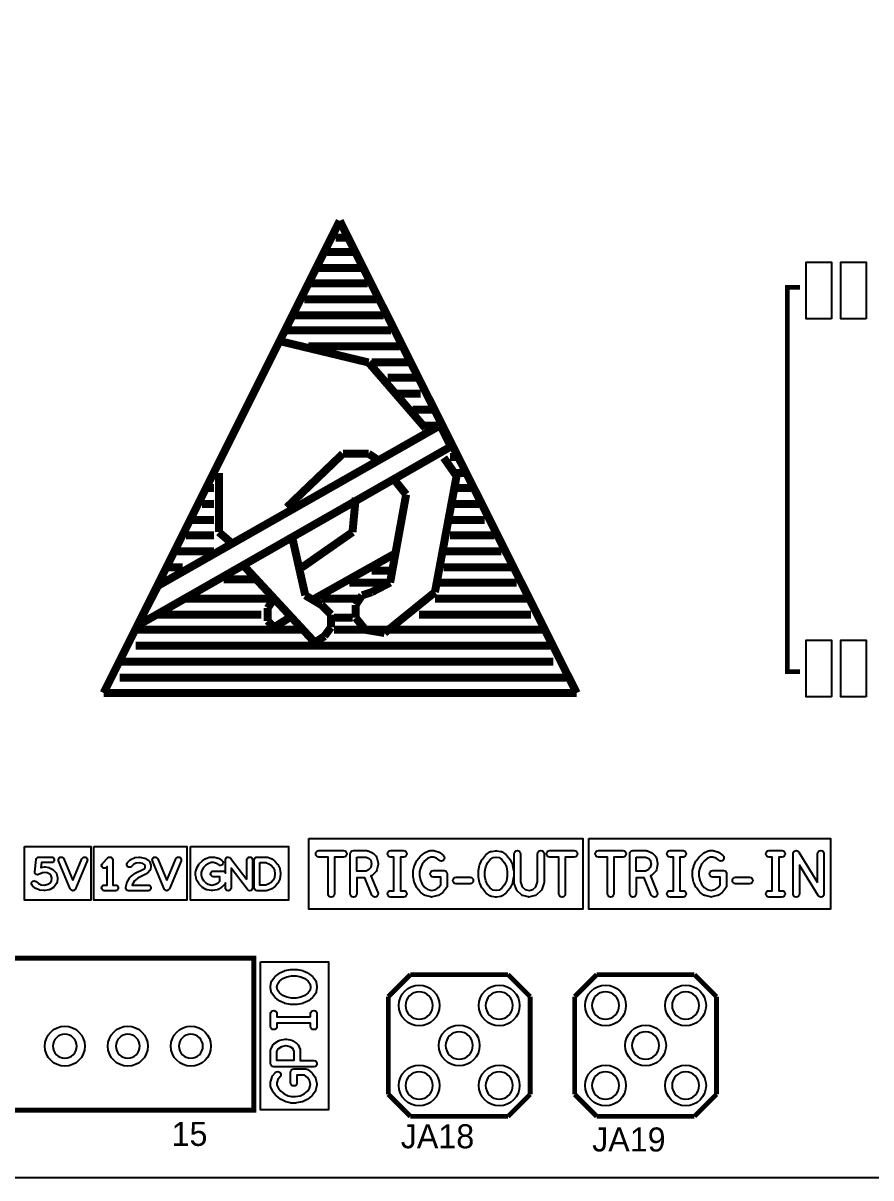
# Model space of a CAD drawing. Extents: x 0 to 260, y 0 to 180.
# Drawn here: x 44.41 to 71.31, y 0 to 36.65 of the extents above; entities that cross this region are included whole.
import ezdxf

# ---------------------------------------------------------------- set-up
doc = ezdxf.new("R2010")
doc.units = 0
for name, color, linetype in [('BG_DRILLHOLE', 193, 'CONTINUOUS'), ('BG_OUTLINE', 253, 'CONTINUOUS'), ('BG_SILKSCREEN_TOP', 6, 'CONTINUOUS'), ('PG_SILKSCREEN_TOP', 254, 'CONTINUOUS'), ('PIN_TOP', 96, 'CONTINUOUS'), ('RD_SILKSCREEN_TOP', 85, 'CONTINUOUS')]:
    doc.layers.add(name, color=color, linetype=linetype)

msp = doc.modelspace()

# ---------------------------------------------------------------- linework, layer by layer
at = {"layer": 'BG_DRILLHOLE'}
for points in [[(57.41162, 5.472684, 1), (56.54802, 5.472684, 1)], [(59.95162, 5.472684, 1), (59.08802, 5.472684, 1)], [(63.326518, 5.472684, 1), (62.462918, 5.472684, 1)], [(65.866518, 5.472684, 1), (65.002918, 5.472684, 1)], [(46.11624, 4.18084, 1), (45.35424, 4.18084, 1)], [(48.11522, 4.18084, 1), (47.35322, 4.18084, 1)], [(50.11674, 4.18084, 1), (49.35474, 4.18084, 1)], [(58.68162, 4.202938, 1), (57.81802, 4.202938, 1)], [(64.596518, 4.202938, 1), (63.732918, 4.202938, 1)], [(57.41162, 2.932938, 1), (56.54802, 2.932938, 1)], [(59.95162, 2.932938, 1), (59.08802, 2.932938, 1)], [(63.326518, 2.932938, 1), (62.462918, 2.932938, 1)], [(65.866518, 2.932938, 1), (65.002918, 2.932938, 1)]]:
    msp.add_lwpolyline(points, format="xyb", close=True, dxfattribs=at)
at = {"layer": 'BG_OUTLINE'}
msp.add_lwpolyline([(0, 180.34), (254, 180.34), (254, 0), (0, 0)], close=True, dxfattribs=at)
at = {"layer": 'BG_SILKSCREEN_TOP', "const_width": 0.254}
for points in [[(46.9646, 15.3924), (54.4576, 30.3784)], [(54.4576, 30.3784), (61.976, 15.3924)], [(54.6608, 29.845), (54.3306, 29.845)], [(54.8894, 29.3878), (54.0512, 29.3878)], [(55.1688, 28.8798), (53.7718, 28.8798)], [(55.3466, 28.3972), (53.5178, 28.3972)], [(55.6514, 27.8892), (53.34, 27.8892)], [(55.8546, 27.3812), (53.0352, 27.3812)], [(56.0832, 26.8986), (52.7812, 26.8986)], [(52.6288, 26.543), (55.372, 25.8826)], [(56.3626, 26.3906), (53.467, 26.3906)], [(55.372, 25.8826), (57.1754, 23.7998)], [(56.642, 25.8826), (55.4736, 25.8826)], [(56.9468, 25.4), (55.9816, 25.4)], [(57.023, 24.892), (56.261, 24.892)], [(57.4294, 24.384), (56.769, 24.384)], [(57.5818, 23.8506), (48.6918, 18.796)], [(57.5818, 23.876), (57.1754, 23.876)], [(57.1754, 23.7998), (57.277, 23.6982)], [(57.9882, 23.2156), (57.658, 23.876)], [(48.0314, 17.526), (57.9882, 23.2156)], [(52.7812, 21.2852), (54.5592, 22.987)], [(54.5592, 22.987), (55.372, 22.987)], [(55.372, 22.987), (55.6768, 22.7838)], [(57.7596, 22.86), (58.166, 22.2758)], [(58.1914, 22.8854), (57.9628, 22.8854)], [(50.6222, 20.4978), (50.6222, 22.3774)], [(58.166, 22.2758), (57.4802, 18.5928)], [(58.42, 22.3774), (58.166, 22.3774)], [(50.4698, 21.8948), (50.292, 21.8948)], [(56.5658, 21.6916), (56.1594, 22.1996)], [(58.6232, 21.8948), (58.166, 21.8948)], [(54.9656, 21.59), (54.864, 20.4978)], [(56.0578, 18.8976), (56.5658, 21.6916)], [(50.4698, 21.3868), (50.0888, 21.3868)], [(58.8772, 21.3868), (57.9628, 21.3868)], [(50.4698, 20.8788), (49.784, 20.8788)], [(59.055, 20.8788), (57.9628, 20.8788)], [(50.9778, 20.193), (50.6222, 20.4978)], [(54.864, 20.4978), (53.2638, 19.3802)], [(49.5808, 20.3962), (50.4698, 20.3962)], [(52.959, 20.2946), (53.3654, 18.4912)], [(59.3598, 20.3962), (57.9628, 20.3962)], [(50.4698, 19.8882), (49.3014, 19.8882)], [(56.1594, 19.7866), (53.6702, 18.3896)], [(59.5884, 19.8882), (57.7596, 19.8882)], [(49.4792, 19.3802), (48.9712, 19.3802)], [(53.6702, 16.9926), (51.4604, 19.3802)], [(59.8932, 19.3802), (57.7596, 19.3802)], [(51.7652, 18.9992), (50.7746, 18.9992)], [(56.0578, 19.2786), (55.4736, 19.2786)], [(48.6918, 18.796), (48.0314, 17.526)], [(56.0578, 18.8976), (54.7624, 18.8976)], [(55.1688, 18.4912), (55.4736, 18.5928)], [(55.4736, 18.5928), (56.0578, 18.8976)], [(57.4802, 18.5928), (55.88, 17.2974)], [(60.071, 18.8976), (57.5818, 18.8976)], [(52.2732, 18.3896), (49.5808, 18.3896)], [(51.9684, 18.3896), (49.9618, 18.3896)], [(52.1716, 18.0848), (52.3748, 18.3896)], [(53.3654, 18.4912), (53.8734, 18.1864)], [(55.0672, 18.3896), (53.8734, 18.3896)], [(54.9656, 18.1864), (55.1688, 18.4912)], [(60.4774, 18.3896), (57.4802, 18.3896)], [(51.9684, 17.8816), (48.6664, 17.8816)], [(52.1716, 17.6784), (52.1716, 18.0848)], [(53.8734, 18.1864), (54.1782, 17.8816)], [(54.1782, 17.8816), (54.1782, 17.4752)], [(54.9656, 17.78), (54.9656, 18.1864)], [(60.5282, 17.8816), (56.9722, 17.8816)], [(52.3748, 17.4752), (52.1716, 17.6784)], [(52.8574, 17.78), (52.3748, 17.4752)], [(54.1782, 17.4752), (53.975, 17.1958)], [(54.864, 17.78), (54.2798, 17.78)], [(55.2704, 17.399), (54.9656, 17.78)], [(53.2638, 17.399), (47.9806, 17.399)], [(53.975, 17.1958), (53.6702, 16.9926)], [(56.4642, 17.399), (54.2798, 17.399)], [(55.88, 17.2974), (55.2704, 17.399)], [(60.96, 17.399), (55.9816, 17.399)], [(61.1378, 16.891), (47.9806, 16.891)], [(61.2394, 16.383), (47.4726, 16.383)], [(61.6458, 15.875), (47.4726, 15.875)], [(61.976, 15.3924), (46.9646, 15.3924)]]:
    msp.add_lwpolyline(points, dxfattribs=at)
at = {"layer": 'BG_SILKSCREEN_TOP'}
for points in [[(53.4797, 10.77214), (62.17412, 10.77214), (62.17412, 8.52932), (53.4797, 8.52932)], [(62.36462, 10.77214), (70.0278, 10.77214), (70.0278, 8.52932), (62.36462, 8.52932)], [(44.45, 10.5156), (46.5582, 10.5156), (46.5582, 8.8138), (44.45, 8.8138)], [(46.65218, 10.5156), (49.6062, 10.5156), (49.6062, 8.8138), (46.65218, 8.8138)], [(49.7205, 10.5156), (52.832, 10.5156), (52.832, 8.8138), (49.7205, 8.8138)], [(51.925982, 10.006076), (52.117244, 10.006076), (52.211224, 9.97077), (52.28082, 9.924542), (52.341526, 9.851644), (52.3875, 9.770872), (52.399438, 9.650476), (52.3875, 9.53008), (52.341526, 9.449308), (52.28082, 9.37641), (52.211224, 9.330182), (52.117244, 9.294876), (51.925982, 9.294876)], [(54.997858, 10.183876), (55.296816, 10.183876), (55.395876, 10.137648), (55.445914, 10.087356), (55.46979, 9.967976), (55.445914, 9.84758), (55.37581, 9.774936), (55.294022, 9.730994), (54.997858, 9.730994)], [(59.324748, 10.16762), (59.42076, 10.182606), (59.516772, 10.16762), (59.604148, 10.105136), (59.689238, 9.998964), (59.746896, 9.87298), (59.77636, 9.725152), (59.77636, 9.5758), (59.746896, 9.427972), (59.689238, 9.301988), (59.604148, 9.195816), (59.516772, 9.133332), (59.42076, 9.118346), (59.324748, 9.133332), (59.237372, 9.195816), (59.152282, 9.301988), (59.094624, 9.427972), (59.06516, 9.5758), (59.06516, 9.725152), (59.094624, 9.87298), (59.152282, 9.998964), (59.237372, 10.105136)], [(63.864998, 10.183876), (64.163956, 10.183876), (64.263016, 10.137648), (64.313054, 10.087356), (64.33693, 9.967976), (64.313054, 9.84758), (64.24295, 9.774936), (64.161162, 9.730994), (63.864998, 9.730994)], [(51.943, 6.858), (54.102, 6.858), (54.102, 2.159), (51.943, 2.159)], [(52.924964, 6.4135), (53.074316, 6.4135), (53.222144, 6.384036), (53.348128, 6.326378), (53.4543, 6.241288), (53.516784, 6.153912), (53.53177, 6.0579), (53.516784, 5.961888), (53.4543, 5.874512), (53.348128, 5.789422), (53.222144, 5.731764), (53.074316, 5.7023), (52.924964, 5.7023), (52.777136, 5.731764), (52.651152, 5.789422), (52.54498, 5.874512), (52.482496, 5.961888), (52.46751, 6.0579), (52.482496, 6.153912), (52.54498, 6.241288), (52.651152, 6.326378), (52.777136, 6.384036)], [(52.616608, 4.174236), (52.74564, 4.19989), (52.875434, 4.173982), (52.960016, 4.117594), (53.003958, 4.012438), (53.003958, 3.727958), (52.46624, 3.727958), (52.46624, 4.010152), (52.508404, 4.100068)]]:
    msp.add_lwpolyline(points, close=True, dxfattribs=at)
for points in [[(53.798978, 10.183876, -1), (53.798978, 10.387076), (54.577742, 10.387076, -1), (54.577742, 10.183876), (54.28996, 10.183876), (54.28996, 9.015476, -1), (54.08676, 9.015476), (54.08676, 10.183876)], [(54.794658, 10.285476, -0.414214), (54.896258, 10.387076), (55.319422, 10.387076, -0.110402), (55.362602, 10.377424), (55.498238, 10.313924, -0.086811), (55.52694, 10.293858), (55.611522, 10.209276, -0.148314), (55.639208, 10.157206), (55.67299, 9.987788, -0.049144), (55.675022, 9.967976, -0.049144), (55.67299, 9.948164), (55.639208, 9.778746, -0.143304), (55.612792, 9.7282), (55.511192, 9.622536, -0.078487), (55.486046, 9.603232), (55.448454, 9.583166), (55.667402, 9.054338, -0.098341), (55.675022, 9.015476, -0.414214), (55.573422, 8.913876, -0.303116), (55.479442, 8.976614), (55.251604, 9.527794), (54.997858, 9.527794), (54.997858, 9.015476, -1), (54.794658, 9.015476)], [(56.07812, 10.183876, -1), (56.07812, 10.387076), (56.48452, 10.387076, -1), (56.48452, 10.183876), (56.38292, 10.183876), (56.38292, 9.117076), (56.48452, 9.117076, -1), (56.48452, 8.913876), (56.07812, 8.913876, -1), (56.07812, 9.117076), (56.17972, 9.117076), (56.17972, 10.183876)], [(57.28462, 10.377424, -0.110402), (57.3278, 10.387076), (57.446418, 10.387076, -0.076242), (57.476898, 10.382504), (57.61228, 10.340086, -0.097985), (57.646824, 10.321036), (57.748424, 10.236454, -0.222878), (57.785, 10.158476, -0.414214), (57.6834, 10.056876, -0.176013), (57.618376, 10.080498), (57.53227, 10.152126), (57.430924, 10.183876), (57.350406, 10.183876), (57.247282, 10.135616), (57.163716, 10.065766), (57.07634, 9.9568), (57.017412, 9.827514), (56.989218, 9.72185), (56.989218, 9.596882), (57.018682, 9.449054), (57.07634, 9.32307), (57.16143, 9.216898), (57.252616, 9.151874), (57.3786, 9.120124), (57.504584, 9.151874), (57.59577, 9.216898), (57.666382, 9.305036), (57.666382, 9.548876), (57.4294, 9.548876, -1), (57.4294, 9.752076), (57.767982, 9.752076, -0.414214), (57.869582, 9.650476), (57.869582, 9.269476, -0.170862), (57.84723, 9.205976), (57.74563, 9.078976, -0.068418), (57.725564, 9.059926), (57.6072, 8.975344, -0.094527), (57.572656, 8.959342), (57.403238, 8.916924, -0.061321), (57.3786, 8.913876, -0.061321), (57.353962, 8.916924), (57.184544, 8.959342, -0.094527), (57.15, 8.975344), (57.031636, 9.059926, -0.068418), (57.01157, 9.078976), (56.90997, 9.205976, -0.061425), (56.896762, 9.227058), (56.828944, 9.37514, -0.058502), (56.821832, 9.397746), (56.78805, 9.567164, -0.049144), (56.786018, 9.586976), (56.786018, 9.735058, -0.065123), (56.78932, 9.76122), (56.823102, 9.88822, -0.041972), (56.828944, 9.904222), (56.896762, 10.052558, -0.061989), (56.90997, 10.073894), (57.01157, 10.200894, -0.050086), (57.025794, 10.215372), (57.127394, 10.299954, -0.064082), (57.149238, 10.313924)], [(59.26963, 10.364724), (59.405012, 10.385806, -0.038943), (59.42076, 10.387076, -0.038943), (59.436508, 10.385806), (59.57189, 10.364724, -0.117093), (59.615324, 10.346944), (59.733942, 10.262108, -0.068418), (59.754008, 10.243058), (59.855608, 10.116058, -0.061425), (59.868816, 10.094976), (59.936634, 9.946894, -0.058502), (59.943746, 9.924288), (59.977528, 9.75487, -0.049144), (59.97956, 9.735058), (59.97956, 9.565894, -0.049144), (59.977528, 9.546082), (59.943746, 9.376664, -0.058502), (59.936634, 9.354058), (59.868816, 9.205976, -0.061425), (59.855608, 9.184894), (59.754008, 9.057894, -0.068418), (59.733942, 9.038844), (59.615324, 8.954008, -0.117093), (59.57189, 8.936228), (59.436508, 8.915146, -0.038943), (59.42076, 8.913876, -0.038943), (59.405012, 8.915146), (59.26963, 8.936228, -0.117093), (59.226196, 8.954008), (59.107578, 9.038844, -0.068418), (59.087512, 9.057894), (58.985912, 9.184894, -0.061425), (58.972704, 9.205976), (58.904886, 9.354058, -0.058502), (58.897774, 9.376664), (58.863992, 9.546082, -0.049144), (58.86196, 9.565894), (58.86196, 9.735058, -0.049144), (58.863992, 9.75487), (58.897774, 9.924288, -0.058502), (58.904886, 9.946894), (58.972704, 10.094976, -0.061425), (58.985912, 10.116058), (59.087512, 10.243058, -0.068418), (59.107578, 10.262108), (59.226196, 10.346944, -0.117093)], [(60.738258, 9.39292), (60.738258, 10.285476, -1), (60.941458, 10.285476), (60.941458, 9.375394, -0.085586), (60.935616, 9.341358), (60.867798, 9.150858, -0.119511), (60.841636, 9.110726), (60.706254, 8.983726, -0.127867), (60.661296, 8.959342), (60.491878, 8.916924, -0.061321), (60.46724, 8.913876, -0.061321), (60.442602, 8.916924), (60.273184, 8.959342, -0.127867), (60.228226, 8.983726), (60.092844, 9.110726, -0.119511), (60.066682, 9.150858), (59.998864, 9.341358, -0.085586), (59.993022, 9.375394), (59.993022, 10.285476, -1), (60.196222, 10.285476), (60.196222, 9.39292), (60.249816, 9.242044), (60.348114, 9.150096), (60.46724, 9.120124), (60.586366, 9.150096), (60.684664, 9.242044)], [(61.124338, 10.183876, -1), (61.124338, 10.387076), (61.903102, 10.387076, -1), (61.903102, 10.183876), (61.61532, 10.183876), (61.61532, 9.015476, -1), (61.41212, 9.015476), (61.41212, 10.183876)], [(62.666118, 10.183876, -1), (62.666118, 10.387076), (63.444882, 10.387076, -1), (63.444882, 10.183876), (63.1571, 10.183876), (63.1571, 9.015476, -1), (62.9539, 9.015476), (62.9539, 10.183876)], [(63.661798, 10.285476, -0.414214), (63.763398, 10.387076), (64.186562, 10.387076, -0.110402), (64.229742, 10.377424), (64.365378, 10.313924, -0.086811), (64.39408, 10.293858), (64.478662, 10.209276, -0.148314), (64.506348, 10.157206), (64.54013, 9.987788, -0.049144), (64.542162, 9.967976, -0.049144), (64.54013, 9.948164), (64.506348, 9.778746, -0.143304), (64.479932, 9.7282), (64.378332, 9.622536, -0.078487), (64.353186, 9.603232), (64.315594, 9.583166), (64.534542, 9.054338, -0.098341), (64.542162, 9.015476, -0.414214), (64.440562, 8.913876, -0.303116), (64.346582, 8.976614), (64.118744, 9.527794), (63.864998, 9.527794), (63.864998, 9.015476, -1), (63.661798, 9.015476)], [(64.94526, 10.183876, -1), (64.94526, 10.387076), (65.35166, 10.387076, -1), (65.35166, 10.183876), (65.25006, 10.183876), (65.25006, 9.117076), (65.35166, 9.117076, -1), (65.35166, 8.913876), (64.94526, 8.913876, -1), (64.94526, 9.117076), (65.04686, 9.117076), (65.04686, 10.183876)], [(66.15176, 10.377424, -0.110402), (66.19494, 10.387076), (66.313558, 10.387076, -0.076242), (66.344038, 10.382504), (66.47942, 10.340086, -0.097985), (66.513964, 10.321036), (66.615564, 10.236454, -0.222878), (66.65214, 10.158476, -0.414214), (66.55054, 10.056876, -0.176013), (66.485516, 10.080498), (66.39941, 10.152126), (66.298064, 10.183876), (66.217546, 10.183876), (66.114422, 10.135616), (66.030856, 10.065766), (65.94348, 9.9568), (65.884552, 9.827514), (65.856358, 9.72185), (65.856358, 9.596882), (65.885822, 9.449054), (65.94348, 9.32307), (66.02857, 9.216898), (66.119756, 9.151874), (66.24574, 9.120124), (66.371724, 9.151874), (66.46291, 9.216898), (66.533522, 9.305036), (66.533522, 9.548876), (66.29654, 9.548876, -1), (66.29654, 9.752076), (66.635122, 9.752076, -0.414214), (66.736722, 9.650476), (66.736722, 9.269476, -0.170862), (66.71437, 9.205976), (66.61277, 9.078976, -0.068418), (66.592704, 9.059926), (66.47434, 8.975344, -0.094527), (66.439796, 8.959342), (66.270378, 8.916924, -0.061321), (66.24574, 8.913876, -0.061321), (66.221102, 8.916924), (66.051684, 8.959342, -0.094527), (66.01714, 8.975344), (65.898776, 9.059926, -0.068418), (65.87871, 9.078976), (65.77711, 9.205976, -0.061425), (65.763902, 9.227058), (65.696084, 9.37514, -0.058502), (65.688972, 9.397746), (65.65519, 9.567164, -0.049144), (65.653158, 9.586976), (65.653158, 9.735058, -0.065123), (65.65646, 9.76122), (65.690242, 9.88822, -0.041972), (65.696084, 9.904222), (65.763902, 10.052558, -0.061989), (65.77711, 10.073894), (65.87871, 10.200894, -0.050086), (65.892934, 10.215372), (65.994534, 10.299954, -0.064082), (66.016378, 10.313924)], [(68.0847, 10.183876, -1), (68.0847, 10.387076), (68.4911, 10.387076, -1), (68.4911, 10.183876), (68.3895, 10.183876), (68.3895, 9.117076), (68.4911, 9.117076, -1), (68.4911, 8.913876), (68.0847, 8.913876, -1), (68.0847, 9.117076), (68.1863, 9.117076), (68.1863, 10.183876)], [(69.622162, 9.375648), (69.622162, 10.285476, -1), (69.825362, 10.285476), (69.825362, 9.015476, -0.414214), (69.723762, 8.913876, -0.260983), (69.637148, 8.96239), (69.046598, 9.925304), (69.046598, 9.015476, -1), (68.843398, 9.015476), (68.843398, 10.285476, -0.414214), (68.944998, 10.387076, -0.260983), (69.031612, 10.338562)], [(44.82338, 10.105136, -0.380811), (44.911772, 10.183876), (45.311822, 10.183876, -1), (45.311822, 10.006076), (44.99102, 10.006076), (44.973494, 9.853676, -0.042686), (44.988226, 9.857232), (45.091858, 9.871964, -0.035088), (45.104304, 9.872726, -0.035088), (45.11675, 9.871964), (45.220636, 9.857232, -0.095212), (45.252386, 9.84631), (45.356018, 9.786874, -0.065986), (45.37456, 9.77265), (45.448728, 9.698736, -0.137169), (45.47235, 9.65708), (45.501814, 9.538462, -0.060627), (45.504354, 9.517126, -0.030834), (45.503592, 9.506204), (45.48886, 9.387586, -0.125138), (45.473112, 9.346692), (45.398944, 9.24306, -0.10788), (45.37075, 9.21766), (45.267118, 9.158478, -0.075461), (45.242226, 9.148826), (45.108876, 9.119108, -0.054723), (45.089572, 9.117076, -0.027198), (45.07992, 9.117584), (44.94657, 9.132316, -0.074182), (44.92117, 9.13892), (44.817538, 9.18337, -0.07251), (44.795694, 9.196832), (44.706794, 9.271, -0.222596), (44.67479, 9.339326, -0.414214), (44.76369, 9.428226, -0.175251), (44.820586, 9.407652), (44.89958, 9.341866), (44.979082, 9.307576), (45.084746, 9.295892), (45.19041, 9.319514), (45.265594, 9.36244), (45.315378, 9.431782), (45.325284, 9.511792), (45.305726, 9.590278), (45.257466, 9.638284), (45.178726, 9.683496), (45.104304, 9.69391), (45.025564, 9.682734), (44.90339, 9.628378, -0.104481), (44.867322, 9.620758, -0.414214), (44.778422, 9.709658, -0.028619), (44.77893, 9.719818)], [(45.991272, 9.437116), (46.279562, 10.129266, -0.302386), (46.361604, 10.183876, -0.414214), (46.450504, 10.094976, -0.09902), (46.443646, 10.060686), (46.073314, 9.171686, -0.302386), (45.991272, 9.117076, -0.302386), (45.90923, 9.171686), (45.538898, 10.060686, -0.09902), (45.53204, 10.094976, -0.414214), (45.62094, 10.183876, -0.302386), (45.702982, 10.129266)], [(46.92523, 9.979914), (47.10303, 10.157714, -0.198914), (47.165768, 10.183876, -0.414214), (47.254668, 10.094976), (47.254668, 9.294876), (47.343568, 9.294876, -1), (47.343568, 9.117076), (46.987968, 9.117076, -1), (46.987968, 9.294876), (47.076868, 9.294876), (47.076868, 9.880346), (47.050706, 9.854438, -0.198914), (46.987968, 9.828276, -0.414214), (46.899068, 9.917176, -0.198914)], [(47.967646, 10.168382), (48.086264, 10.183114, -0.030834), (48.097186, 10.183876, -0.04967), (48.114712, 10.182098), (48.262794, 10.15238, -0.105478), (48.29683, 10.137648), (48.400462, 10.063734, -0.158614), (48.433228, 10.019538), (48.462946, 9.930638, -0.080555), (48.467518, 9.902444, -0.040959), (48.466248, 9.887966), (48.451516, 9.799066, -0.128769), (48.433228, 9.757918), (48.373792, 9.68375, -0.107872), (48.344328, 9.659874), (48.056038, 9.515856), (47.942754, 9.427464), (47.869602, 9.305798), (47.867316, 9.294876), (48.378618, 9.294876, -1), (48.378618, 9.117076), (47.756318, 9.117076, -0.414214), (47.667418, 9.205976, -0.054723), (47.66945, 9.22528), (47.699168, 9.35863, -0.080613), (47.709836, 9.385046), (47.798736, 9.533128, -0.092394), (47.820326, 9.557512), (47.953676, 9.661398, -0.049259), (47.968408, 9.670796), (48.2473, 9.810242), (48.280066, 9.850882), (48.287178, 9.895078), (48.273716, 9.935718), (48.2092, 9.981946), (48.093884, 10.00506), (48.001936, 9.99363), (47.925736, 9.960864), (47.848774, 9.884156, -0.198914), (47.786036, 9.857994, -0.414214), (47.697136, 9.946894, -0.198914), (47.723298, 10.009632), (47.812198, 10.098532, -0.09542), (47.839884, 10.117582), (47.943516, 10.162032, -0.070518)], [(48.969168, 9.437116), (49.257458, 10.129266, -0.302386), (49.3395, 10.183876, -0.414214), (49.4284, 10.094976, -0.09902), (49.421542, 10.060686), (49.05121, 9.171686, -0.302386), (48.969168, 9.117076, -0.302386), (48.887126, 9.171686), (48.516794, 10.060686, -0.09902), (48.509936, 10.094976, -0.414214), (48.598836, 10.183876, -0.302386), (48.680878, 10.129266)], [(51.513232, 9.468104), (51.513232, 10.094976, -1), (51.691032, 10.094976), (51.691032, 9.205976, -0.414214), (51.602132, 9.117076, -0.233023), (51.53152, 9.151874), (51.009296, 9.832848), (51.009296, 9.205976, -1), (50.831496, 9.205976), (50.831496, 9.36371, -0.140302), (50.80762, 9.321038), (50.71872, 9.232138, -0.067108), (50.699924, 9.21766), (50.596038, 9.158478, -0.07987), (50.569622, 9.148572), (50.42154, 9.118854, -0.04967), (50.404014, 9.117076, -0.04967), (50.386488, 9.118854), (50.238406, 9.148572, -0.07987), (50.21199, 9.158478), (50.108104, 9.21766, -0.067108), (50.089308, 9.232138), (50.000408, 9.321038, -0.066491), (49.98593, 9.33958), (49.926748, 9.443212, -0.068852), (49.917604, 9.465818), (49.887886, 9.584436, -0.061323), (49.885346, 9.606026), (49.885346, 9.709658, -0.080555), (49.889918, 9.737852), (49.919636, 9.826752, -0.048715), (49.926748, 9.8425), (49.98593, 9.946386, -0.067108), (50.000408, 9.965182), (50.089308, 10.054082, -0.049391), (50.10277, 10.065258), (50.19167, 10.12444, -0.057374), (50.209704, 10.133838), (50.328322, 10.178288, -0.089934), (50.359564, 10.183876), (50.463196, 10.183876, -0.061323), (50.484786, 10.181336), (50.603404, 10.151618, -0.08597), (50.63109, 10.139172), (50.71999, 10.07999, -0.251136), (50.759614, 10.006076, -0.414214), (50.670714, 9.917176, -0.148069), (50.621438, 9.932162), (50.545238, 9.982708), (50.452274, 10.006076), (50.375566, 10.006076), (50.281586, 9.97077), (50.208688, 9.922256), (50.13452, 9.848088), (50.085498, 9.762236), (50.063146, 9.69518), (50.063146, 9.616948), (50.087276, 9.520936), (50.13452, 9.438132), (50.206402, 9.36625), (50.287428, 9.320022), (50.404014, 9.296654), (50.5206, 9.320022), (50.601626, 9.36625), (50.655982, 9.420606), (50.655982, 9.561576), (50.448464, 9.561576, -1), (50.448464, 9.739376), (50.744882, 9.739376, -0.34897), (50.831496, 9.670542), (50.831496, 10.094976, -0.414214), (50.920396, 10.183876, -0.233023), (50.991008, 10.149078)], [(51.748182, 10.094976, -0.414214), (51.837082, 10.183876), (52.133246, 10.183876, -0.089934), (52.164488, 10.178288), (52.283106, 10.133838, -0.057374), (52.30114, 10.12444), (52.39004, 10.065258, -0.072224), (52.40909, 10.04824), (52.483258, 9.95934, -0.04428), (52.492148, 9.946386), (52.55133, 9.8425, -0.10464), (52.562506, 9.807448), (52.577238, 9.659366, -0.025066), (52.577746, 9.650476, -0.025066), (52.577238, 9.641586), (52.562506, 9.493504, -0.10464), (52.55133, 9.458452), (52.492148, 9.354566, -0.04428), (52.483258, 9.341612), (52.40909, 9.252712, -0.072224), (52.39004, 9.235694), (52.30114, 9.176512, -0.057374), (52.283106, 9.167114), (52.164488, 9.122664, -0.089934), (52.133246, 9.117076), (51.837082, 9.117076, -0.414214), (51.748182, 9.205976)], [(58.154062, 9.337294, -1), (58.154062, 9.540494), (58.594498, 9.540494, -1), (58.594498, 9.337294)], [(67.021202, 9.337294, -1), (67.021202, 9.540494), (67.461638, 9.540494, -1), (67.461638, 9.337294)], [(52.895246, 6.614668, -0.049144), (52.915058, 6.6167), (53.084222, 6.6167, -0.049144), (53.104034, 6.614668), (53.273452, 6.580886, -0.058502), (53.296058, 6.573774), (53.44414, 6.505956, -0.061431), (53.465222, 6.492748), (53.592222, 6.391148, -0.068418), (53.611272, 6.371082), (53.696108, 6.252464, -0.117093), (53.713888, 6.20903), (53.73497, 6.073648, -0.038943), (53.73624, 6.0579, -0.038943), (53.73497, 6.042152), (53.713888, 5.90677, -0.117093), (53.696108, 5.863336), (53.611272, 5.744718, -0.068418), (53.592222, 5.724652), (53.465222, 5.623052, -0.061431), (53.44414, 5.609844), (53.296058, 5.542026, -0.058502), (53.273452, 5.534914), (53.104034, 5.501132, -0.049144), (53.084222, 5.4991), (52.915058, 5.4991, -0.049144), (52.895246, 5.501132), (52.725828, 5.534914, -0.058502), (52.703222, 5.542026), (52.55514, 5.609844, -0.061431), (52.534058, 5.623052), (52.407058, 5.724652, -0.068418), (52.388008, 5.744718), (52.303172, 5.863336, -0.117093), (52.285392, 5.90677), (52.26431, 6.042152, -0.038943), (52.26304, 6.0579, -0.038943), (52.26431, 6.073648), (52.285392, 6.20903, -0.117093), (52.303172, 6.252464), (52.388008, 6.371082, -0.068418), (52.407058, 6.391148), (52.534058, 6.492748, -0.061431), (52.55514, 6.505956), (52.703222, 6.573774, -0.058502), (52.725828, 6.580886)], [(53.53304, 5.11302), (53.53304, 5.21462, -1), (53.73624, 5.21462), (53.73624, 4.80822, -1), (53.53304, 4.80822), (53.53304, 4.90982), (52.46624, 4.90982), (52.46624, 4.80822, -1), (52.26304, 4.80822), (52.26304, 5.21462, -1), (52.46624, 5.21462), (52.46624, 5.11302)], [(52.55641, 4.369308), (52.725828, 4.40309, -0.049144), (52.74564, 4.405122, -0.049144), (52.765452, 4.40309), (52.93487, 4.369308, -0.098207), (52.971446, 4.354322), (53.098446, 4.26974, -0.147925), (53.135784, 4.224274), (53.199284, 4.071874, -0.099165), (53.207158, 4.032758), (53.207158, 3.727958), (53.63464, 3.727958, -1), (53.63464, 3.524758), (52.36464, 3.524758, -0.414214), (52.26304, 3.626358), (52.26304, 4.032758, -0.110402), (52.272692, 4.075938), (52.336192, 4.21132, -0.133598), (52.370736, 4.25196), (52.518818, 4.35356, -0.101348)], [(52.89804, 3.358642, -0.414214), (52.99964, 3.460242), (53.38064, 3.460242, -0.170862), (53.44414, 3.43789), (53.57114, 3.33629, -0.068418), (53.59019, 3.316224), (53.674772, 3.19786, -0.094527), (53.690774, 3.163316), (53.733192, 2.993898, -0.061321), (53.73624, 2.96926, -0.061321), (53.733192, 2.944622), (53.690774, 2.775204, -0.094527), (53.674772, 2.74066), (53.59019, 2.622296, -0.068418), (53.57114, 2.60223), (53.44414, 2.50063, -0.061431), (53.423058, 2.487422), (53.274976, 2.419604, -0.058502), (53.25237, 2.412492), (53.082952, 2.37871, -0.049144), (53.06314, 2.376678), (52.915058, 2.376678, -0.065123), (52.888896, 2.37998), (52.761896, 2.413762, -0.041963), (52.745894, 2.419604), (52.597558, 2.487422, -0.061989), (52.576222, 2.50063), (52.449222, 2.60223, -0.050086), (52.434744, 2.616454), (52.350162, 2.718054, -0.064082), (52.336192, 2.739898), (52.272692, 2.87528, -0.110402), (52.26304, 2.91846), (52.26304, 3.037078, -0.076242), (52.267612, 3.067558), (52.31003, 3.20294, -0.097985), (52.32908, 3.237484), (52.413662, 3.339084, -0.222878), (52.49164, 3.37566, -0.414214), (52.59324, 3.27406, -0.176013), (52.569618, 3.209036), (52.49799, 3.12293), (52.46624, 3.021584), (52.46624, 2.941066), (52.5145, 2.837942), (52.58435, 2.754376), (52.693316, 2.667), (52.822602, 2.608072), (52.928266, 2.579878), (53.053234, 2.579878), (53.201062, 2.609342), (53.327046, 2.667), (53.433218, 2.75209), (53.498242, 2.843276), (53.529992, 2.96926), (53.498242, 3.095244), (53.433218, 3.18643), (53.34508, 3.257042), (53.10124, 3.257042), (53.10124, 3.02006, -1), (52.89804, 3.02006)]]:
    msp.add_lwpolyline(points, format="xyb", close=True, dxfattribs=at)
at = {"layer": 'PG_SILKSCREEN_TOP', "const_width": 0.1524}
for points in [[(69.064378, 28.26893), (68.664328, 28.26893), (68.664328, 16.068802), (69.064378, 16.068802)], [(19.7358, 2.14884), (51.73472, 2.14884), (51.73472, 6.97484), (19.7358, 6.97484), (19.7358, 2.14884)], [(55.999634, 5.752846), (56.699658, 6.45287)], [(56.699658, 6.45287), (59.799728, 6.45287)], [(59.799728, 6.45287), (60.499752, 5.752846)], [(61.914532, 5.752846), (62.614556, 6.45287)], [(62.614556, 6.45287), (65.714626, 6.45287)], [(65.714626, 6.45287), (66.41465, 5.752846)], [(55.999634, 2.652776), (55.999634, 5.752846)], [(60.499752, 5.752846), (60.499752, 2.652776)], [(61.914532, 2.652776), (61.914532, 5.752846)], [(66.41465, 5.752846), (66.41465, 2.652776)], [(56.699658, 1.952752), (55.999634, 2.652776)], [(60.499752, 2.652776), (59.799728, 1.952752)], [(62.614556, 1.952752), (61.914532, 2.652776)], [(66.41465, 2.652776), (65.714626, 1.952752)], [(59.799728, 1.952752), (56.699658, 1.952752)], [(65.714626, 1.952752), (62.614556, 1.952752)]]:
    msp.add_lwpolyline(points, dxfattribs=at)
at = {"layer": 'PIN_TOP'}
for points in [[(70.06463, 27.268805), (69.26453, 27.268805), (69.26453, 29.068903), (70.06463, 29.068903)], [(71.16445, 27.268805), (70.36435, 27.268805), (70.36435, 29.068903), (71.16445, 29.068903)], [(70.064376, 15.268829), (69.264276, 15.268829), (69.264276, 17.068927), (70.064376, 17.068927)], [(71.16445, 15.268829), (70.36435, 15.268829), (70.36435, 17.068927), (71.16445, 17.068927)]]:
    msp.add_lwpolyline(points, close=True, dxfattribs=at)
for centre, radius in [((56.97982, 5.472684), 0.6477), ((59.51982, 5.472684), 0.6477), ((62.894718, 5.472684), 0.6477), ((65.434718, 5.472684), 0.6477), ((45.73524, 4.18084), 0.635), ((47.73422, 4.18084), 0.635), ((49.73574, 4.18084), 0.635), ((58.24982, 4.202938), 0.6477), ((64.164718, 4.202938), 0.6477), ((56.97982, 2.932938), 0.6477), ((59.51982, 2.932938), 0.6477), ((62.894718, 2.932938), 0.6477), ((65.434718, 2.932938), 0.6477)]:
    msp.add_circle(centre, radius, dxfattribs=at)

# ---------------------------------------------------------------- texts
at = {"layer": 'PG_SILKSCREEN_TOP', "width": 1.003333}
msp.add_text('15', height=0.762, dxfattribs=at).set_placement((49.1236, 1.016))
at = {"layer": 'RD_SILKSCREEN_TOP', "width": 1.003333}
for s, p in [('JA18', (56.395366, 0.9398)), ('JA19', (62.468506, 0.8382))]:
    msp.add_text(s, height=0.762, dxfattribs=at).set_placement(p)

doc.saveas('drawing.dxf')
